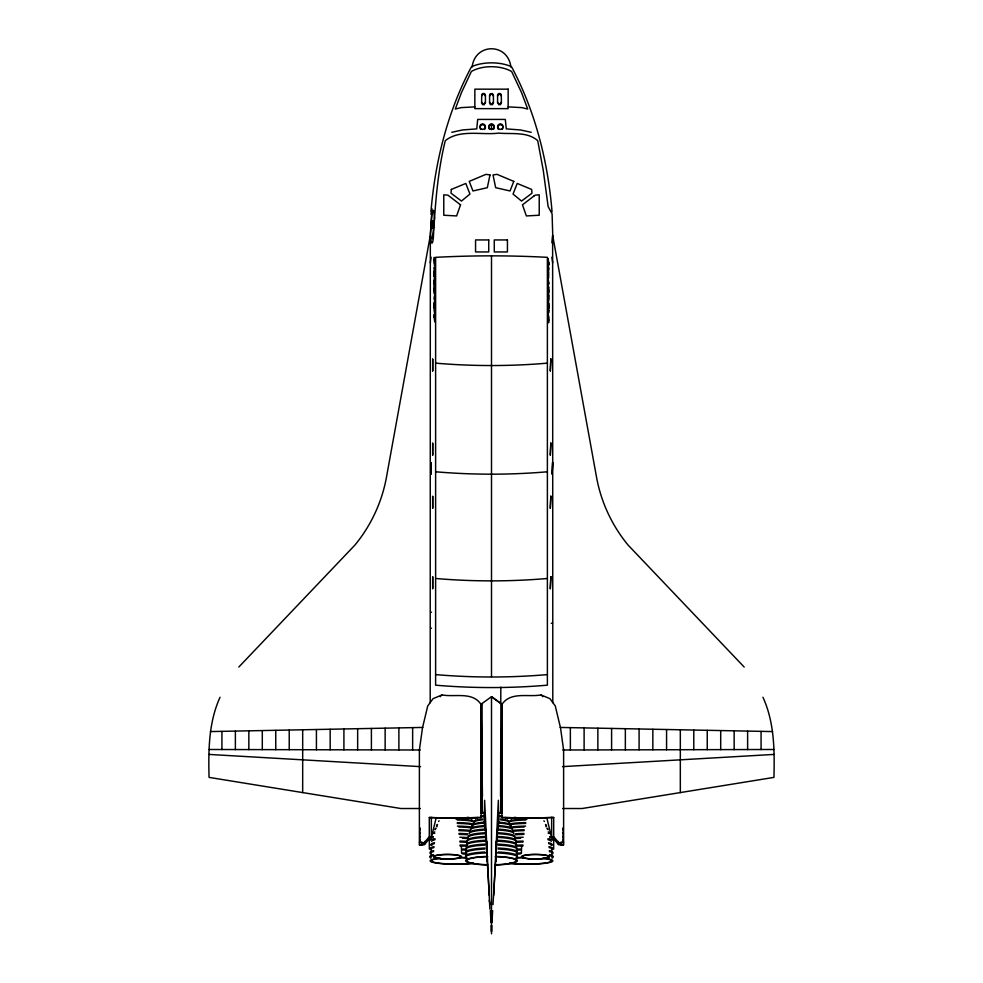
<?xml version="1.0" encoding="UTF-8"?>
<svg xmlns="http://www.w3.org/2000/svg" width="983" height="983" viewBox="0 0 983 983"><rect width="100%" height="100%" fill="white"/><g stroke="black" fill="none" stroke-linecap="round" stroke-linejoin="round"><path stroke-width="1.47" d="M302.678 792.581L302.678 729.853M432.115 208.9L430.333 235.588L430.198 702.734M435.616 578.483L435.616 257.337C472.798 255.359 510.202 255.359 547.384 257.337L547.384 685.176C510.337 688.358 472.663 688.358 435.616 685.176L435.616 578.483C472.663 581.666 510.337 581.666 547.384 578.483M491.5 256.096L491.5 676.611M500.802 687.178L500.789 703.435L501.932 704.381L501.932 817.684L517.119 818.102A19.144 0.799 0 0 0 538.094 818.102L553.699 817.487L553.699 836.693L558.872 842.861A19.267 0.811 0 0 0 563.615 842.333L561.207 842.333A16.858 0.7 0 0 1 560.138 842.578L557.078 842.787L551.647 836.631L551.647 817.426L553.699 817.487M551.954 242.801L552.63 235.478L552.802 702.734M680.322 792.581L680.322 729.853M500.9 703.509L500.544 796.451M434.904 260.618L434.547 263.776L434.191 259.451L434.904 259.721M500.986 813.273L501.932 704.381L501.932 813.273L500.986 813.273L501.932 704.381C510.742 691.356 527.859 697.34 540.908 694.956L541.412 695.288M461.605 853.453L461.383 845.994M486.831 841.215L487.113 861.341M547.826 318.16L548.367 314.437L548.895 322.449L547.814 322.854L548.477 316.489L548.723 320.544L547.998 320.814L547.998 319.917M441.588 695.288L442.092 694.956C455.141 697.34 472.258 691.356 481.068 704.381L481.068 813.273L482.014 813.273L482.1 703.509L491.5 696.677L500.789 703.435L491.5 696.677L491.5 933.85M489.866 909.128L484.631 800.273L484.201 822.98L485.233 829.001M430.947 211.812C435.064 161.826 447.498 111.976 471.066 67.483M521.617 845.994L521.395 853.453M491.832 925.63L491.5 931.626L491.168 925.63M491.991 922.632L492.655 910.639M492.974 904.643L498.688 811.86M430.886 214.208L431.709 211.763M548.33 289.297L548.514 292.197L548.403 288.891M430.333 262.805L431.095 257.19M497.767 829.001L498.799 822.98L498.369 800.273L493.712 895.341M430.247 235.871L386.344 477.873C381.748 502.485 370.886 525.708 354.961 545.024L238.808 667.052M495.887 861.341L496.169 841.215M428.441 839.752L430.886 839.629L436.243 817.549M220.045 697.266C208.568 722.37 208.384 750.336 209.06 777.393L400.904 808.518L420.355 808.518M502.35 129.375L503.136 127.434L502.325 125.443L500.347 124.608L498.381 125.443L497.57 127.446L498.381 129.449M484.619 129.449L485.43 127.446L484.619 125.443L482.653 124.608L480.675 125.443L479.864 127.434L480.65 129.375M493.466 129.449L494.289 127.446L493.466 125.443L491.5 124.62L489.534 125.443L488.711 127.446L489.534 129.449M472.11 67.114C474.924 42.625 508.1 42.674 510.89 67.114M481.695 95.99C481.879 93.631 485.258 93.766 485.43 96.064M489.583 96.064C489.804 93.68 493.196 93.68 493.417 96.064M493.417 102.158L492.458 103.842L490.542 103.842L489.583 102.158M497.57 96.064C497.742 93.766 501.121 93.631 501.305 95.99M501.391 102.146L500.261 103.842L498.528 103.842L497.57 102.158M485.43 102.158L484.472 103.842L482.739 103.842L481.609 102.146M562.768 830.291L562.694 828.141M562.768 834.149L562.694 831.999M562.768 838.02L562.694 835.857M562.768 841.878L562.694 839.715M440.298 696.701L440.876 695.903M431.353 817.426L431.353 836.631L425.922 842.787L422.862 842.578A16.858 0.7 0 0 1 421.793 842.333L419.385 842.333A19.267 0.811 0 0 0 424.128 842.861L429.301 836.693L429.301 817.487L447.609 818.053A16.736 0.7 0 0 0 463.165 818.053L478.66 817.34M420.306 828.141L420.233 830.291M420.306 831.999L420.233 834.149M420.306 835.857L420.233 838.02M420.306 839.715L420.233 841.878M434.474 306.684L434.474 303.87M471.459 66.733C483.034 61.585 499.978 61.524 511.541 66.733M482.1 703.509L481.068 704.381L481.068 817.684L465.881 818.102A19.144 0.799 0 0 1 444.906 818.102L429.301 817.487M441.797 695.03L433.073 698.655L427.74 705.905L422.469 727.961L419.385 750.115L419.385 844.864L424.717 844.458L424.717 841.448M433.7 314.843L434.793 321.933L434.793 314.634L434.007 317.042L433.859 315.531M491.5 123.784L489.534 124.62L488.711 126.623L489.534 128.626L491.5 129.449L493.466 128.626L494.289 126.623L493.466 124.62L491.5 123.784L491.5 129.609M451.775 132.312L462.501 129.953L476.73 128.896L477.689 119.422L505.311 119.422L506.27 128.896L520.499 129.953L531.225 132.312M551.303 623.394L552.606 622.903M547.384 363.145C510.337 366.34 472.663 366.34 435.616 363.145M547.384 471.779C510.337 474.973 472.663 474.973 435.616 471.779M547.384 674.596C510.337 677.791 472.663 677.791 435.616 674.596M773.94 754.428L562.473 766.642M210.423 731.573L422.862 727.432M551.647 817.426L535.391 818.053A16.736 0.7 0 0 1 519.835 818.053L504.34 817.34M424.128 842.861L425.922 842.787M546.757 817.549L552.114 839.629L553.921 839.568M429.301 836.693L431.353 836.631M558.283 841.448L558.283 844.458L563.615 844.864L563.615 750.115L560.531 727.961L555.26 705.905L549.927 698.655L541.203 695.03M474.85 106.889L461.064 107.626L455.289 109.052L461.408 92.734L471.361 71.501C482.383 65.013 500.605 65.185 511.639 71.501L521.592 92.734L527.711 109.052L521.936 107.626L508.15 106.889M773.94 749.488L562.731 750.004M498.528 104.677L500.445 104.665L501.391 102.969L501.305 95.167C501.121 92.807 497.742 92.943 497.57 95.24L497.57 102.982M562.645 808.518L582.096 808.518L773.94 777.393C774.616 750.336 774.432 722.37 762.955 697.266M419.385 844.864L421.793 844.864A16.858 0.7 0 0 1 424.717 844.458M558.283 844.458A16.858 0.7 0 0 1 561.207 844.864L563.615 844.864M484.472 104.677L482.555 104.665L481.609 102.969L481.695 95.167C481.879 92.807 485.258 92.943 485.43 95.24L485.43 102.982M420.269 750.004L209.06 749.488M560.138 727.432L772.577 731.573M551.647 836.631L553.699 836.693M429.079 839.568L430.886 839.629M557.078 842.787L558.872 842.861M552.114 839.629L554.559 839.752M420.527 766.642L209.06 754.428M430.554 611.942L431.488 612.298M430.554 627.928L431.488 628.272M744.192 667.052L628.039 545.024C612.114 525.708 601.252 502.485 596.656 477.873L552.753 235.871L552.102 213.901L548.121 206.528L543.243 170.219L537.713 140.655C527.244 131.39 511.529 134.315 498.639 133.123C481.572 135.285 459.946 128.994 445.287 140.655C437.386 172.738 435.174 205.484 433.306 238.242A18.726 2.064 89.7 0 1 431.844 243.12L430.357 238.869M542.125 695.903L542.702 696.701M511.934 67.483C535.502 111.976 547.936 161.826 552.053 211.812M489.288 900.342L490.026 904.643M551.905 257.19L552.667 262.805M484.312 811.86L489.288 895.341M490.345 910.639L491.009 922.632M482.014 813.273L481.068 704.381L482.456 796.451M761.075 731.438L761.075 749.611M747.621 731.205L747.621 749.648M734.154 730.934L734.154 749.673M720.699 730.664L720.699 749.697M707.244 730.394L707.244 749.734M693.777 730.123L693.777 749.759M666.572 729.583L666.572 749.82M652.835 729.3L652.835 749.845M639.085 729.03L639.085 749.869M625.348 728.747L625.348 749.894M611.598 728.477L611.598 749.918M597.861 728.194L597.861 749.943M584.111 727.924L584.111 749.968M570.361 727.641L570.361 749.992M561.207 842.333L561.207 844.864M553.662 838.327L553.662 849.103M548.121 310.984L548.01 312.901M434.793 267.585L434.904 269.502M429.338 838.327L429.338 849.103M421.793 842.333L421.793 844.864M412.639 727.641L412.639 749.992M398.889 727.924L398.889 749.968M385.139 728.194L385.139 749.943M371.402 728.477L371.402 749.918M357.652 728.747L357.652 749.894M343.915 729.03L343.915 749.869M330.165 729.3L330.165 749.845M316.428 729.583L316.428 749.82M289.223 730.123L289.223 749.759M275.756 730.394L275.756 749.734M262.301 730.664L262.301 749.697M248.846 730.934L248.846 749.673M235.379 731.205L235.379 749.648M221.925 731.438L221.925 749.611M549.62 836.656A23.445 3.096 0 0 1 549.62 838.266M515.252 834.776A23.445 3.096 0 0 1 523.914 834.395M514.908 837.627A24.145 3.195 0 0 1 523.189 837.233M547.887 838.794A24.145 3.195 0 0 1 550.296 839.568M549.325 850.602A25.804 3.416 0 0 1 551.905 853.195M516.468 849.201A25.804 3.416 0 0 1 520.29 849.017M549.104 847.604A25.558 3.379 0 0 1 551.66 850.172M516.579 846.203A25.558 3.379 0 0 1 522.968 845.958M545.86 825.364A19.549 2.58 0 0 1 545.86 826.703M510.042 824.737A19.549 2.58 0 0 1 525.696 823.447M515.891 842.345A25.054 3.318 0 0 1 523.054 842.038M548.674 843.66A25.054 3.318 0 0 1 552.028 845.319M510.386 823.852A19.156 2.531 0 0 1 525.733 822.599M545.467 824.467A19.156 2.531 0 0 1 546.13 825.118M549.018 846.633A25.46 3.367 0 0 1 551.561 849.189M516.616 845.245A25.46 3.367 0 0 1 522.993 844.987M514.797 838.585A24.354 3.219 0 0 1 520.671 838.266M548.059 839.765A24.354 3.219 0 0 1 551.328 841.374M548.539 842.689A24.894 3.293 0 0 1 551.021 845.196M523.079 841.092A24.894 3.293 0 0 0 515.952 841.387A24.354 4.055 0 0 0 497.803 837.418M509.55 821.481A17.424 2.31 0 0 1 526.974 819.171M543.808 820.879A17.424 2.31 0 0 1 544.398 821.481M544.349 858.528A24.563 3.244 0 0 1 544.349 863.123A24.563 3.244 0 0 1 509.612 863.123M516.1 857.913A24.563 3.244 0 0 1 523.128 857.618M512.094 827.809A21.036 2.777 0 0 1 524.234 827.01M547.298 829.05A21.036 2.777 0 0 1 548.01 829.775M549.46 854.608A25.963 3.428 0 0 1 552.053 857.213M516.407 853.183A25.963 3.428 0 0 1 520.253 853.011M549.374 851.585A25.865 3.416 0 0 1 551.954 854.178M516.456 850.16A25.865 3.416 0 0 1 520.277 849.988M549.46 855.579A25.963 3.428 0 0 1 552.053 858.184M516.407 854.166A25.963 3.428 0 0 1 520.253 853.981M542.739 858.11A25.902 3.428 0 0 1 546.99 863A25.902 3.428 0 0 1 509.894 863.406M516.431 857.692A25.902 3.428 0 0 1 522.919 857.446M548.256 831.876A22.031 2.912 0 0 1 548.256 833.387M512.807 830.402A22.031 2.912 0 0 1 524.099 829.75M510.03 827.281A20.692 2.74 0 0 1 525.622 826.113M546.953 828.141A20.692 2.74 0 0 1 547.666 828.841M512.241 831.372A22.339 2.949 0 0 1 524.062 830.66M548.551 832.822A22.339 2.949 0 0 1 549.313 833.584M515.387 833.83A23.187 3.072 0 0 1 523.951 833.449M509.722 821.751A17.866 2.359 0 0 1 525.807 820.006M511.516 819.343A16.011 2.113 0 0 1 515.657 817.291M433.38 838.266A23.445 3.096 0 0 1 433.38 836.656M459.086 834.395A23.445 3.096 0 0 1 467.748 834.776M432.704 839.568A24.145 3.195 0 0 1 435.113 838.794M459.811 837.233A24.145 3.195 0 0 1 468.092 837.627M431.095 853.195A25.804 3.416 0 0 1 433.675 850.602M462.71 849.017A25.804 3.416 0 0 1 466.532 849.201M431.34 850.172A25.558 3.379 0 0 1 433.896 847.604M460.032 845.958A25.558 3.379 0 0 1 466.421 846.203M437.14 826.703A19.549 2.58 0 0 1 437.14 825.364M457.304 823.447A19.549 2.58 0 0 1 472.958 824.737M430.972 845.319A25.054 3.318 0 0 1 434.326 843.66M459.946 842.038A25.054 3.318 0 0 1 467.109 842.345M436.87 825.118A19.156 2.531 0 0 1 437.533 824.467M457.267 822.599A19.156 2.531 0 0 1 472.614 823.852M431.439 849.189A25.46 3.367 0 0 1 433.982 846.633M460.007 844.987A25.46 3.367 0 0 1 466.384 845.245M431.672 841.374A24.354 3.219 0 0 1 434.941 839.765M462.329 838.266A24.354 3.219 0 0 1 468.203 838.585M431.979 845.196A24.894 3.293 0 0 1 434.461 842.689M459.921 841.092A24.894 3.293 0 0 1 467.048 841.387A24.354 4.055 0 0 1 485.197 837.418M438.602 821.481A17.424 2.31 0 0 1 439.192 820.879M456.026 819.171A17.424 2.31 0 0 1 473.45 821.481M473.388 863.123A24.563 3.244 0 0 1 438.651 863.123A24.563 3.244 0 0 1 438.651 858.528M459.872 857.618A24.563 3.244 0 0 1 466.9 857.913M434.99 829.775A21.036 2.777 0 0 1 435.702 829.05M458.766 827.01A21.036 2.777 0 0 1 470.906 827.809M430.947 857.213A25.963 3.428 0 0 1 433.54 854.608M462.747 853.011A25.963 3.428 0 0 1 466.593 853.183M431.046 854.178A25.865 3.416 0 0 1 433.626 851.585M462.723 849.988A25.865 3.416 0 0 1 466.544 850.16M430.947 858.184A25.963 3.428 0 0 1 433.54 855.579M462.747 853.981A25.963 3.428 0 0 1 466.593 854.166M473.106 863.406A25.902 3.428 0 0 1 436.01 863A25.902 3.428 0 0 1 440.261 858.11M460.081 857.446A25.902 3.428 0 0 1 466.569 857.692M434.744 833.387A22.031 2.912 0 0 1 434.744 831.876M458.901 829.75A22.031 2.912 0 0 1 470.193 830.402M435.334 828.841A20.692 2.74 0 0 1 436.047 828.141M457.378 826.113A20.692 2.74 0 0 1 472.97 827.281M433.687 833.584A22.339 2.949 0 0 1 434.449 832.822M458.938 830.66A22.339 2.949 0 0 1 470.759 831.372M459.049 833.449A23.187 3.072 0 0 1 467.613 833.83M457.193 820.006A17.866 2.359 0 0 1 473.278 821.751M467.343 817.291A16.011 2.113 0 0 1 471.484 819.343M468.055 837.455A23.445 3.907 0 0 1 485.43 833.67M497.57 833.67A23.445 3.907 0 0 1 514.945 837.455M467.355 840.367A24.145 4.03 0 0 1 485.246 836.472M497.754 836.472A24.145 4.03 0 0 1 515.645 840.367M470.808 828.878A20.692 3.453 0 0 1 484.852 825.609M498.148 825.609A20.692 3.453 0 0 1 512.192 828.878M498.184 848.059A25.804 4.301 0 0 1 516.431 853.33M466.569 853.33A25.804 4.301 0 0 1 484.816 848.059M498.111 845.097A25.558 4.264 0 0 1 516.186 850.32M466.814 850.32A25.558 4.264 0 0 1 484.889 845.097M497.779 822.992A19.549 3.256 0 0 1 510.374 826.924M472.626 826.924A19.549 3.256 0 0 1 485.221 822.992M466.446 845.257A25.054 4.178 0 0 1 485.012 841.227M497.988 841.227A25.054 4.178 0 0 1 516.554 845.257M472.344 825.167A19.156 3.195 0 0 1 485.344 822.144M497.656 822.144A19.156 3.195 0 0 1 510.656 825.167M466.04 848.243A25.46 4.239 0 0 1 484.914 844.139M498.086 844.139A25.46 4.239 0 0 1 516.96 848.243M497.939 840.281A24.894 4.153 0 0 1 515.547 845.368M467.453 845.368A24.894 4.153 0 0 1 485.061 840.281M468.313 836.484A23.187 3.871 0 0 1 485.504 832.748M497.496 832.748A23.187 3.871 0 0 1 514.687 836.484M475.489 818.876A16.011 2.666 0 0 1 477.64 817.537M480.183 816.984A16.011 2.666 0 0 1 483.501 816.566M499.499 816.566A16.011 2.666 0 0 1 502.817 816.984M505.36 817.537A16.011 2.666 0 0 1 507.511 818.876M474.076 821.555A17.424 2.912 0 0 1 482.788 819.036M500.212 819.036A17.424 2.912 0 0 1 508.924 821.555M469.469 832.65A22.031 3.674 0 0 1 484.422 829.173M498.578 829.173A22.031 3.674 0 0 1 513.531 832.65M500.433 819.847A17.866 2.974 0 0 1 508.752 823.201M474.248 823.201A17.866 2.974 0 0 1 482.567 819.847M495.346 856.648A24.563 4.092 0 0 1 516.063 860.69A24.563 4.092 0 0 1 495.346 864.733M487.654 864.733A24.563 4.092 0 0 1 466.937 860.69A24.563 4.092 0 0 1 487.654 856.648M470.464 829.799A21.036 3.514 0 0 1 484.742 826.482M498.258 826.482A21.036 3.514 0 0 1 512.536 829.799M480.527 816.185A15.519 2.593 0 0 1 483.747 815.779M499.253 815.779A15.519 2.593 0 0 1 502.473 816.185M498.221 852.028A25.963 4.325 0 0 1 516.579 857.336M466.421 857.336A25.963 4.325 0 0 1 484.779 852.028M498.197 849.029A25.865 4.313 0 0 1 516.48 854.313M466.52 854.313A25.865 4.313 0 0 1 484.803 849.029M495.567 852.9A25.963 4.325 0 0 1 516.579 858.306M466.421 858.306A25.963 4.325 0 0 1 487.433 852.9M481.805 813.383A13.713 2.285 0 0 1 484.644 813.027M498.356 813.027A13.713 2.285 0 0 1 501.195 813.383M495.555 856.426A25.902 4.325 0 0 1 517.402 860.69A25.902 4.325 0 0 1 495.555 864.954M487.445 864.954A25.902 4.325 0 0 1 465.598 860.69A25.902 4.325 0 0 1 487.445 856.426M469.161 833.596A22.339 3.723 0 0 1 485.713 829.996M497.287 829.996A22.339 3.723 0 0 1 513.839 833.596M433.995 273.139L434.253 277.145L434.228 270.509L433.995 273.139M434.805 282.035L434.56 285.095L434.412 280.376L434.277 285.082L434.4 278.435L434.805 282.035M435.088 261.429L434.535 265.828L434.007 257.411L435.088 257.816L435.088 261.429M548.109 297.812L548.514 301.72L548.637 294.974L548.489 299.79L548.354 295.17L548.109 297.812M548.919 306.02L548.674 309.51L548.661 302.887L548.919 306.02M433.995 304.312L434.228 308.355L434.339 303.784L434.449 308.502L434.4 301.879L433.995 304.312M434.805 289.838C433.81 303.477 433.773 275.621 434.805 289.838M548.109 274.417L548.514 278.263L548.563 271.615L548.109 274.417M548.109 289.85C548.747 304.435 549.399 277.931 548.109 289.85M434.646 289.776C434.117 294.765 434.154 284.345 434.646 289.776M549.055 264.206L549.042 265.017L548.121 258.517L548.121 265.815L548.907 262.817L549.055 264.206M434.805 313.479L434.769 314.707L434.007 309.817L434.793 310.112L434.805 313.479M548.109 266.344L548.121 270.337L548.895 270.042L548.895 268.162L548.133 265.729L548.109 266.344M548.268 274.454C548.281 279.086 548.649 271.75 548.268 274.454M432.164 225.426C432.876 236.743 433.724 210.387 432.164 225.426M434.486 218.005L432.643 237.186A14.376 1.585 89.7 0 1 431.439 238.144L430.394 234.335L431.844 213.655L433.552 210.387L434.486 218.005M451.332 189.436L451 193.184L461.457 201.06L469.948 194.069L465.807 183.44L451.332 189.436M489.989 174.937L487.335 187.679L472.958 190.972L469.21 181.388L485.983 174.347L489.989 174.937M548.895 283.227L548.121 286.385L548.121 279.012L548.895 283.227M434.793 294.064L434.007 298.316L434.793 301.437L434.793 294.064M460.536 204.845L456.616 215.941L443.775 215.24L443.775 194.831L447.929 195.15L460.536 204.845M515.51 187.778L513.052 194.069L521.543 201.06L532 193.184L531.668 189.436L517.193 183.44L515.51 187.778M513.79 181.388L510.042 190.972L495.665 187.679L493.011 174.937L497.017 174.347L513.79 181.388M503.136 126.61L502.325 128.613L500.347 129.449L498.381 128.626L497.57 126.623L498.381 124.62L500.347 123.784L502.325 124.608L503.136 126.61M480.675 124.608L479.864 126.61L480.675 128.613L482.653 129.449L484.619 128.626L485.43 126.623L484.619 124.62L482.653 123.784L480.675 124.608M490.431 93.754L489.583 95.24L489.583 102.982L490.542 104.677L492.458 104.677L493.417 102.982L493.417 95.24L492.458 93.557L490.431 93.754M533.855 196.108L522.465 204.845L526.384 215.941L539.225 215.24L539.225 194.831L535.071 195.15L533.855 196.108M548.895 310.689L547.814 311.095L547.814 312.975L548.895 312.569L548.895 310.689M550.849 358.918L550.308 370.91L550.849 358.918M550.849 443.038L550.308 455.031L550.849 443.038M552.63 462.317L552.139 474.298L552.63 462.305M550.849 496.182L550.308 508.186L550.849 496.182M550.849 576.652L550.308 588.645L550.849 576.652M508.15 89.158L474.85 89.158L474.85 108.634L508.15 108.634L508.15 89.158M507.437 239.938L494.265 239.95L494.265 251.955L507.437 251.943L507.437 239.938M488.735 239.95L475.563 239.938L475.563 251.943L488.735 251.955L488.735 239.95M435.088 267.695L434.007 267.29L434.007 269.17L435.088 269.575L435.088 267.695M432.692 359.127L432.692 370.91L432.692 359.127M432.692 443.247L432.692 455.031L432.692 443.247M430.861 462.514L430.861 474.298L430.861 462.514M432.692 496.39L432.692 508.186L432.692 496.39M432.692 576.861L432.692 588.645L432.692 576.861M440.568 858.749A14.008 2.335 0 0 0 461.568 856.734A14.008 2.335 0 0 0 440.568 854.706A14.008 2.335 0 0 0 440.568 858.749M440.925 858.65A13.283 2.212 0 0 0 460.843 856.734A13.283 2.212 0 0 0 440.925 854.817A13.283 2.212 0 0 0 440.925 858.65M528.436 858.749A14.008 2.335 0 0 0 549.436 856.734A14.008 2.335 0 0 0 528.436 854.706A14.008 2.335 0 0 0 528.436 858.749M528.793 858.65A13.283 2.212 0 0 0 548.711 856.734A13.283 2.212 0 0 0 528.793 854.817A13.283 2.212 0 0 0 528.793 858.65"/></g></svg>
